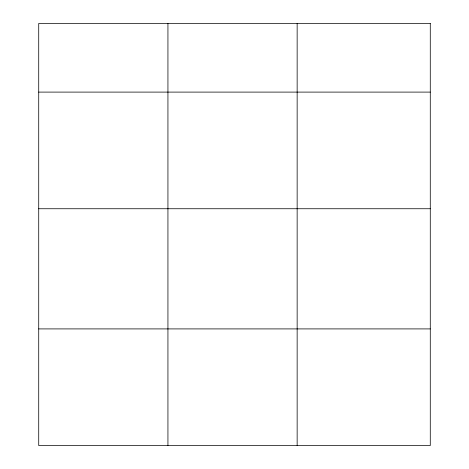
<?xml version="1.0" encoding="UTF-8"?>
<svg xmlns="http://www.w3.org/2000/svg" width="469" height="469" viewBox="0 0 469 469"><rect width="100%" height="100%" fill="white"/><g stroke="black" fill="none" stroke-linecap="round" stroke-linejoin="round"><path stroke-width="0.7" d="M38.722 92.1L430.278 92.1M38.722 208.74L430.278 208.74M38.722 328.91L430.278 328.91M297.147 23.45L297.147 445.55M167.937 23.45L167.937 445.55M430.278 23.45L38.722 23.45L38.722 445.55L430.278 445.55L430.278 23.45"/></g></svg>
